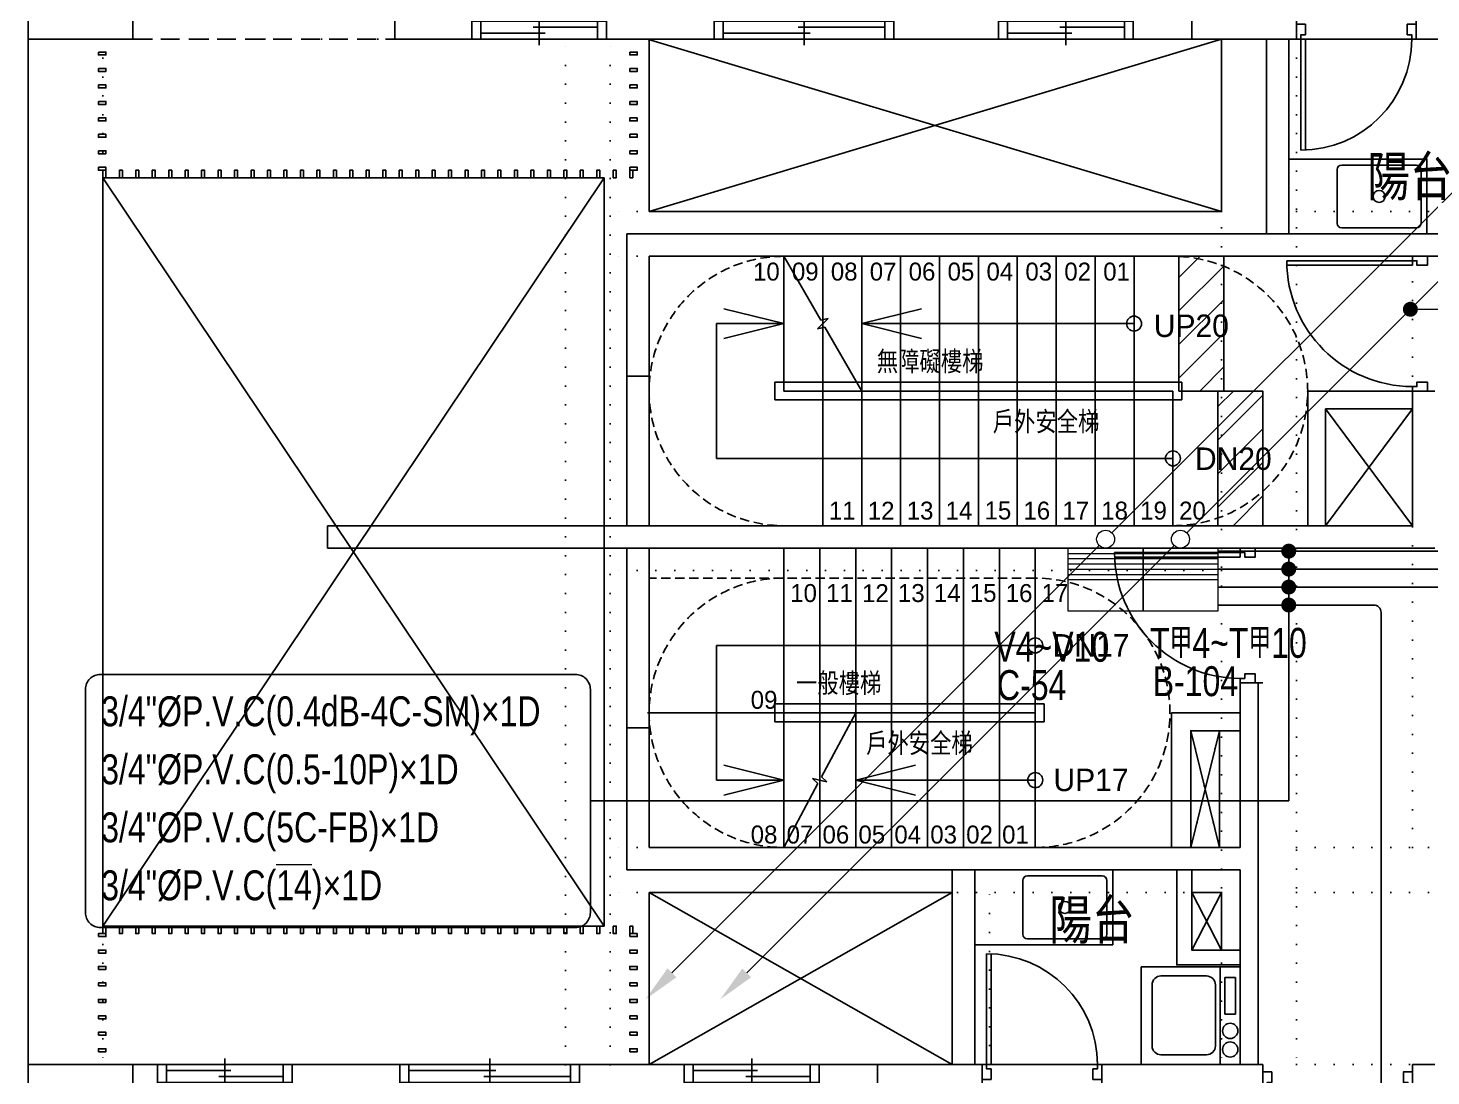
# Model space of a CAD drawing. Header units: millimetres. Extents: x 98197 to 106565, y 53890 to 60222.
# Drawn here: x 99190 to 100127, y 55663 to 56363 of the extents above; entities that cross this region are included whole.
import ezdxf
from ezdxf.enums import TextEntityAlignment as Align

# ---------------------------------------------------------------- set-up
doc = ezdxf.new("R2010")
doc.units = ezdxf.units.MM
doc.header["$LTSCALE"] = 50
doc.header["$MEASUREMENT"] = 0
for name, pattern in [('DOT', [0.25, 0, -0.25]), ('HIDDEN', [0.375, 0.25, -0.125]), ('HIDDEN2', [0.1875, 0.125, -0.0625])]:
    doc.linetypes.add(name, pattern=pattern)
doc.layers.get('0').update_dxf_attribs({"color": 8, "linetype": 'CONTINUOUS'})
for name, color, linetype in [('00', 7, 'DOT'), ('11', 2, 'CONTINUOUS'), ('11L', 241, 'CONTINUOUS')]:
    doc.layers.add(name, color=color, linetype=linetype)
doc.styles.add('CHINA', font='c2', dxfattribs={"bigfont": 'china'})
doc.styles.add('NOTHING', font='TC-SIMP.SHX', dxfattribs={"bigfont": 'AE.SHX'})

# ---------------------------------------------------------------- blocks, each defined once
blk = doc.blocks.new('*U24', base_point=(556940.24, 45415.43))
for p, q in [((556890.24, 45422.93), (556890.24, 45407.93)), ((556990.24, 45422.93), (556990.24, 45407.93)), ((556893.24, 45313.93), (556893.24, 45407.93)), ((556893.24, 45407.93), (556896.24, 45407.93)), ((556896.24, 45407.93), (556896.24, 45313.93))]:
    blk.add_line(p, q)
for points in [[(556890.24, 45407.93), (556893.24, 45407.93), (556893.24, 45410.93), (556896.24, 45410.93), (556896.24, 45417.93), (556890.24, 45417.93)], [(556990.24, 45407.93), (556987.24, 45407.93), (556987.24, 45410.93), (556984.24, 45410.93), (556984.24, 45417.93), (556990.24, 45417.93)]]:
    blk.add_lwpolyline(points)
blk.add_arc((556893.24, 45407.93), 94, -90, 0)
blk = doc.blocks.new('*U25', base_point=(557135.24, 45415.43))
for p, q in [((557169.24, 45422.93), (557169.24, 45496.93)), ((557172.24, 45496.93), (557172.24, 45422.93)), ((557095.24, 45407.93), (557095.24, 45422.93)), ((557169.24, 45422.93), (557095.24, 45422.93)), ((557172.24, 45422.93), (557169.24, 45422.93)), ((557175.24, 45407.93), (557175.24, 45422.93)), ((557175.24, 45407.93), (557095.24, 45407.93))]:
    blk.add_line(p, q)
for points in [[(557095.24, 45422.93), (557098.24, 45422.93), (557098.24, 45419.93), (557101.24, 45419.93), (557101.24, 45412.93), (557095.24, 45412.93)], [(557175.24, 45422.93), (557172.24, 45422.93), (557172.24, 45419.93), (557169.24, 45419.93), (557169.24, 45412.93), (557175.24, 45412.93)]]:
    blk.add_lwpolyline(points)
blk.add_arc((557172.24, 45422.93), 74, 90, 180)
blk = doc.blocks.new('*U27', base_point=(551368.96, 44174.06))
for p, q in [((551323.96, 44166.56), (551323.96, 44181.56)), ((551413.96, 44181.56), (551323.96, 44181.56)), ((551329.96, 44181.56), (551329.96, 44169.56)), ((551368.96, 44185.56), (551368.96, 44165.56)), ((551407.96, 44181.56), (551407.96, 44169.56)), ((551413.96, 44166.56), (551413.96, 44181.56)), ((551413.96, 44169.56), (551323.96, 44169.56)), ((551329.96, 44177.56), (551372.96, 44177.56)), ((551407.96, 44173.56), (551364.96, 44173.56)), ((551413.96, 44166.56), (551323.96, 44166.56))]:
    blk.add_line(p, q)
blk = doc.blocks.new('*U29', base_point=(551535.96, 44174.06))
for p, q in [((551475.96, 44166.56), (551475.96, 44181.56)), ((551475.96, 44181.56), (551595.96, 44181.56)), ((551481.96, 44181.56), (551481.96, 44169.56)), ((551535.96, 44185.56), (551535.96, 44165.56)), ((551589.96, 44181.56), (551589.96, 44169.56)), ((551595.96, 44166.56), (551595.96, 44181.56)), ((551475.96, 44169.56), (551595.96, 44169.56)), ((551481.96, 44177.56), (551539.96, 44177.56)), ((551589.96, 44173.56), (551531.96, 44173.56)), ((551475.96, 44166.56), (551595.96, 44166.56))]:
    blk.add_line(p, q)
blk = doc.blocks.new('*U30', base_point=(551700.96, 44174.06))
for p, q in [((551655.96, 44166.56), (551655.96, 44181.56)), ((551655.96, 44181.56), (551745.96, 44181.56)), ((551661.96, 44181.56), (551661.96, 44169.56)), ((551700.96, 44185.56), (551700.96, 44165.56)), ((551739.96, 44181.56), (551739.96, 44169.56)), ((551745.96, 44166.56), (551745.96, 44181.56)), ((551655.96, 44169.56), (551745.96, 44169.56)), ((551661.96, 44177.56), (551704.96, 44177.56)), ((551739.96, 44173.56), (551696.96, 44173.56)), ((551655.96, 44166.56), (551745.96, 44166.56))]:
    blk.add_line(p, q)
blk = doc.blocks.new('*U32', base_point=(534668.7, 37898.24))
for p, q in [((534676.2, 37943.24), (534661.2, 37943.24)), ((534661.2, 37859.24), (534577.2, 37859.24)), ((534577.2, 37856.24), (534661.2, 37856.24)), ((534661.2, 37856.24), (534661.2, 37859.24)), ((534676.2, 37853.24), (534661.2, 37853.24))]:
    blk.add_line(p, q)
for points in [[(534661.2, 37943.24), (534661.2, 37940.24), (534664.2, 37940.24), (534664.2, 37937.24), (534671.2, 37937.24), (534671.2, 37943.24)], [(534661.2, 37853.24), (534661.2, 37856.24), (534664.2, 37856.24), (534664.2, 37859.24), (534671.2, 37859.24), (534671.2, 37853.24)]]:
    blk.add_lwpolyline(points)
blk.add_arc((534661.2, 37856.24), 84, 90, 180)
blk = doc.blocks.new('*U33', base_point=(534668.7, 37793.24))
for p, q in [((534577.2, 37835.24), (534661.2, 37835.24)), ((534661.2, 37832.24), (534577.2, 37832.24)), ((534676.2, 37838.24), (534661.2, 37838.24)), ((534661.2, 37835.24), (534661.2, 37832.24)), ((534676.2, 37748.24), (534661.2, 37748.24))]:
    blk.add_line(p, q)
for points in [[(534661.2, 37838.24), (534661.2, 37835.24), (534664.2, 37835.24), (534664.2, 37832.24), (534671.2, 37832.24), (534671.2, 37838.24)], [(534661.2, 37748.24), (534661.2, 37751.24), (534664.2, 37751.24), (534664.2, 37754.24), (534671.2, 37754.24), (534671.2, 37748.24)]]:
    blk.add_lwpolyline(points)
blk.add_arc((534661.2, 37835.24), 84, 180, 270)
blk = doc.blocks.new('BOXC', base_point=(3877.978, 1738.882))
for p, q in [((3877.478, 1739.882), (3877.478, 1738.882)), ((3878.478, 1739.882), (3877.478, 1739.882)), ((3878.478, 1738.882), (3878.478, 1739.882)), ((3877.478, 1738.882), (3878.478, 1738.882))]:
    blk.add_line(p, q)
blk = doc.blocks.new('$$FUFA4')
for p, q in [((0, 66.19), (0, 0)), ((65.27, 66.19), (0, 66.19)), ((65.27, 0), (65.27, 66.19)), ((0, 52.66), (65.27, 52.66)), ((53.21, 49.52), (12.4, 49.52)), ((6.46, 43.58), (6.46, 13.19)), ((59.15, 13.19), (59.15, 43.58)), ((0, 0), (65.27, 0)), ((12.4, 7.25), (53.21, 7.25))]:
    blk.add_line(p, q)
for centre in [(10.03, 59.43), (22.44, 59.43)]:
    blk.add_circle(centre, 5.1)
for centre, start, end in [((12.4, 43.58), 90, 180), ((53.21, 43.58), 0, 90), ((12.4, 13.19), 180, 270), ((53.21, 13.19), 270, 0)]:
    blk.add_arc(centre, 5.94, start, end)
at = {"xscale": 6.968723676982174, "yscale": -24.39968830585457, "zscale": 6.968723676982174, "rotation": 90.00000000002778}
blk.add_blockref('BOXC', (33.65, 59.43), dxfattribs=at)

msp = doc.modelspace()

# ---------------------------------------------------------------- hatches: boundary and pattern name
h = msp.add_hatch()
h.set_pattern_fill('ANSI31', color=256, scale=5, style=0)
h.set_pattern_definition([(45, (63067.185, 53766.744), (-11.22532, 11.22532), [])])
h.paths.add_polyline_path([(99958.654, 56120.566), (99988.654, 56120.566), (99988.654, 56210.566), (99958.654, 56210.566)])
h.paths.add_polyline_path([(99984.654, 56030.566), (100014.654, 56030.566), (100014.654, 56120.566), (99984.654, 56120.566)])

# ---------------------------------------------------------------- linework, layer by layer
for p, q in [((99434.654, 56620.566), (99434.654, 56355.566)), ((99189.654, 56355.566), (99189.654, 55670.566)), ((99434.654, 56355.566), (99486.154, 56355.566)), ((99576.154, 56355.566), (99648.154, 56355.566)), ((99603.654, 56355.566), (99987.154, 56240.566)), ((99604.654, 56355.566), (99604.654, 56240.566)), ((99987.154, 56355.566), (99604.654, 56240.566)), ((99768.154, 56355.566), (99838.154, 56355.566)), ((99928.154, 56355.566), (100037.154, 56355.566)), ((99987.154, 56355.566), (99987.154, 56240.566)), ((100017.154, 56355.566), (100017.154, 56225.566)), ((100032.154, 56355.566), (100032.154, 56225.566)), ((100117.154, 56355.566), (100224.654, 56355.566)), ((100032.154, 56275.566), (100032.154, 56225.566)), ((100124.386, 56275.566), (100032.154, 56275.566)), ((100117.386, 56271.566), (100067.386, 56271.566)), ((100124.386, 56225.566), (100124.386, 56275.566)), ((99239.654, 56263.066), (99239.654, 55763.066)), ((99574.654, 56263.066), (99239.654, 55763.066)), ((99239.654, 56263.066), (99574.654, 55763.066)), ((99239.654, 56263.066), (99574.654, 56263.066)), ((99574.654, 56263.066), (99574.654, 55763.066)), ((100064.386, 56268.566), (100064.386, 56232.566)), ((100120.386, 56232.566), (100120.386, 56268.566)), ((99987.154, 56240.566), (99604.654, 56240.566)), ((99589.654, 56225.566), (99589.654, 56130.566)), ((100209.654, 56225.566), (99589.654, 56225.566)), ((100032.154, 56225.566), (100124.386, 56225.566)), ((100124.386, 56225.566), (100032.154, 56225.566)), ((100067.386, 56229.566), (100117.386, 56229.566)), ((99604.654, 56210.566), (99604.654, 56130.566)), ((100221.654, 56210.566), (99604.654, 56210.566)), ((99694.654, 56210.566), (99694.654, 56120.566)), ((99694.654, 56210.566), (99719.354, 56167.816)), ((99720.654, 56210.566), (99720.654, 56120.566)), ((99746.654, 56210.566), (99746.654, 56120.566)), ((99772.654, 56210.566), (99772.654, 56120.566)), ((99798.654, 56210.566), (99798.654, 56120.566)), ((99824.654, 56210.566), (99824.654, 56120.566)), ((99850.654, 56210.566), (99850.654, 56120.566)), ((99876.654, 56210.566), (99876.654, 56120.566)), ((99902.654, 56210.566), (99902.654, 56120.566)), ((99928.654, 56210.566), (99928.654, 56120.566)), ((99724.203, 56169.117), (99717.106, 56162.016)), ((99719.354, 56167.816), (99724.203, 56169.117)), ((99649.654, 56165.566), (99694.654, 56165.566)), ((99649.654, 56075.566), (99649.654, 56165.566)), ((99717.106, 56162.016), (99721.954, 56163.316)), ((99721.954, 56163.316), (99746.654, 56120.566)), ((99928.654, 56165.566), (99746.654, 56165.566)), ((99604.654, 56130.566), (99589.654, 56130.566)), ((99589.654, 56130.566), (99589.654, 56030.566)), ((99604.654, 56130.566), (99604.654, 56030.566)), ((99960.654, 56126.566), (99688.654, 56126.566)), ((99688.654, 56126.566), (99688.654, 56114.566)), ((99954.654, 56120.566), (99694.654, 56120.566)), ((99720.654, 56030.566), (99720.654, 56120.566)), ((99746.654, 56030.566), (99746.654, 56120.566)), ((99772.654, 56030.566), (99772.654, 56120.566)), ((99798.654, 56030.566), (99798.654, 56120.566)), ((99824.654, 56030.566), (99824.654, 56120.566)), ((99850.654, 56030.566), (99850.654, 56120.566)), ((99876.654, 56030.566), (99876.654, 56120.566)), ((99902.654, 56030.566), (99902.654, 56120.566)), ((99928.654, 56030.566), (99928.654, 56120.566)), ((99954.654, 56030.566), (99954.654, 56120.566)), ((99960.654, 56126.566), (99960.654, 56114.566)), ((100044.654, 56030.566), (100044.654, 56120.566)), ((100114.654, 56120.566), (100114.654, 56030.566)), ((99960.654, 56114.566), (99688.654, 56114.566)), ((100056.654, 56030.566), (100056.654, 56108.566)), ((100114.654, 56108.566), (100056.654, 56108.566)), ((100114.654, 56108.566), (100056.654, 56030.566)), ((100056.654, 56108.566), (100114.654, 56030.566)), ((99954.654, 56075.566), (99649.654, 56075.566)), ((99389.654, 56015.566), (99389.654, 56030.566)), ((99389.654, 56030.566), (99589.654, 56030.566)), ((100114.654, 56030.566), (99589.654, 56030.566)), ((99589.654, 56015.566), (99389.654, 56015.566)), ((100129.654, 56015.566), (99589.654, 56015.566)), ((99589.654, 55895.566), (99589.654, 56015.566)), ((99604.654, 55895.566), (99604.654, 56015.566)), ((99694.654, 56015.566), (99694.654, 55905.566)), ((99718.654, 56015.566), (99718.654, 55905.566)), ((99742.654, 56015.566), (99742.654, 55905.566)), ((99766.654, 56015.566), (99766.654, 55905.566)), ((99790.654, 56015.566), (99790.654, 55905.566)), ((99814.654, 56015.566), (99814.654, 55905.566)), ((99838.654, 56015.566), (99838.654, 55905.566)), ((99862.654, 56015.566), (99862.654, 55905.566)), ((99862.654, 55950.566), (99649.654, 55950.566)), ((99649.654, 55950.566), (99649.654, 55860.566)), ((99999.654, 55925.566), (99999.654, 55815.566)), ((100011.654, 55925.566), (100011.654, 55800.566)), ((99862.654, 55905.566), (99603.654, 55905.566)), ((99868.654, 55911.566), (99688.654, 55911.566)), ((99688.654, 55911.566), (99688.654, 55899.566)), ((99694.654, 55815.566), (99694.654, 55905.566)), ((99718.654, 55815.566), (99718.654, 55905.566)), ((99742.654, 55905.566), (99719.854, 55862.816)), ((99742.654, 55815.566), (99742.654, 55905.566)), ((99766.654, 55815.566), (99766.654, 55905.566)), ((99790.654, 55815.566), (99790.654, 55905.566)), ((99814.654, 55815.566), (99814.654, 55905.566)), ((99838.654, 55815.566), (99838.654, 55905.566)), ((99862.654, 55815.566), (99862.654, 55905.566)), ((99868.654, 55911.566), (99868.654, 55899.566)), ((99953.654, 55815.566), (99953.654, 55905.566)), ((99604.654, 55895.566), (99589.654, 55895.566)), ((99589.654, 55895.566), (99589.654, 55800.566)), ((99604.654, 55895.566), (99604.654, 55815.566)), ((99868.654, 55899.566), (99688.654, 55899.566)), ((99966.654, 55815.566), (99966.654, 55893.566)), ((99999.654, 55893.566), (99966.654, 55893.566)), ((99966.654, 55893.566), (99985.654, 55815.566)), ((99985.654, 55893.566), (99966.654, 55815.566)), ((99649.654, 55860.566), (99694.654, 55860.566)), ((99717.454, 55858.316), (99694.654, 55815.566)), ((99723.453, 55859.452), (99713.856, 55861.681)), ((99713.856, 55861.681), (99717.454, 55858.316)), ((99719.854, 55862.816), (99723.453, 55859.452)), ((99862.654, 55860.566), (99742.654, 55860.566)), ((99999.654, 55815.566), (99604.654, 55815.566)), ((99999.654, 55800.566), (99589.654, 55800.566)), ((99807.154, 55800.566), (99807.154, 55670.566)), ((99822.154, 55800.566), (99822.154, 55670.566)), ((99822.154, 55800.566), (99914.386, 55800.566)), ((99822.154, 55750.566), (99822.154, 55800.566)), ((99914.386, 55800.566), (99822.154, 55800.566)), ((99854.386, 55757.566), (99854.386, 55793.566)), ((99857.386, 55796.566), (99907.386, 55796.566)), ((99910.386, 55793.566), (99910.386, 55757.566)), ((99914.386, 55800.566), (99914.386, 55750.566)), ((99999.654, 55800.566), (99999.654, 55670.566)), ((100011.654, 55800.566), (100011.654, 55670.566)), ((100011.654, 55800.566), (100011.654, 55800.566)), ((99604.654, 55785.566), (99604.654, 55670.566)), ((99604.654, 55670.566), (99807.154, 55785.566)), ((99604.654, 55785.566), (99807.154, 55670.566)), ((99807.154, 55785.566), (99604.654, 55785.566)), ((99967.154, 55747.066), (99987.154, 55785.566)), ((99967.154, 55785.566), (99987.154, 55747.066)), ((99239.654, 55763.066), (99574.654, 55763.066)), ((99907.386, 55754.566), (99857.386, 55754.566)), ((99914.386, 55750.566), (99822.154, 55750.566)), ((99224.654, 55670.566), (99276.154, 55670.566)), ((99366.154, 55670.566), (99438.154, 55670.566)), ((99558.154, 55670.566), (99628.154, 55670.566)), ((99718.154, 55670.566), (99827.154, 55670.566)), ((99907.154, 55670.566), (100014.654, 55670.566)), ((100114.654, 55670.566), (100114.654, 54985.566)), ((100129.654, 55670.566), (100114.654, 55670.566)), ((100114.654, 55670.566), (100114.654, 54985.566)), ((100114.654, 55670.566), (100129.654, 55670.566))]:
    msp.add_line(p, q)
at = {"linetype": 'HIDDEN'}
msp.add_line((99259.654, 56355.566), (99434.654, 56355.566), dxfattribs=at)
at = {"extrusion": (0, 0, -1)}
for p, q in [((100114.654, 56120.566), (100044.654, 56120.566)), ((99999.654, 55905.566), (99953.654, 55905.566))]:
    msp.add_line(p, q, dxfattribs=at)
at = {"linetype": 'HIDDEN2'}
msp.add_line((99862.654, 55995.566), (99604.654, 55995.566), dxfattribs=at)
for points in [[(99189.654, 56355.566), (99259.654, 56355.566), (99259.654, 56425.566), (99189.654, 56425.566)], [(99967.154, 56355.566), (100037.154, 56355.566), (100037.154, 56425.566), (99967.154, 56425.566)], [(99236.654, 56347.066), (99236.654, 56345.066), (99241.654, 56345.066), (99241.654, 56347.066)], [(99591.654, 56347.066), (99591.654, 56345.066), (99596.654, 56345.066), (99596.654, 56347.066)], [(99236.654, 56336.066), (99236.654, 56334.066), (99241.654, 56334.066), (99241.654, 56336.066)], [(99591.654, 56336.066), (99591.654, 56334.066), (99596.654, 56334.066), (99596.654, 56336.066)], [(99236.654, 56325.066), (99236.654, 56323.066), (99241.654, 56323.066), (99241.654, 56325.066)], [(99591.654, 56325.066), (99591.654, 56323.066), (99596.654, 56323.066), (99596.654, 56325.066)], [(99236.654, 56314.066), (99236.654, 56312.066), (99241.654, 56312.066), (99241.654, 56314.066)], [(99591.654, 56314.066), (99591.654, 56312.066), (99596.654, 56312.066), (99596.654, 56314.066)], [(99236.654, 56303.066), (99236.654, 56301.066), (99241.654, 56301.066), (99241.654, 56303.066)], [(99591.654, 56303.066), (99591.654, 56301.066), (99596.654, 56301.066), (99596.654, 56303.066)], [(99236.654, 56292.066), (99236.654, 56290.066), (99241.654, 56290.066), (99241.654, 56292.066)], [(99591.654, 56292.066), (99591.654, 56290.066), (99596.654, 56290.066), (99596.654, 56292.066)], [(99236.654, 56281.066), (99236.654, 56279.066), (99241.654, 56279.066), (99241.654, 56281.066)], [(99591.654, 56281.066), (99591.654, 56279.066), (99596.654, 56279.066), (99596.654, 56281.066)], [(99236.654, 56270.066), (99236.654, 56268.066), (99241.654, 56268.066), (99241.654, 56270.066)], [(99239.654, 56263.066), (99241.654, 56263.066), (99241.654, 56268.066), (99239.654, 56268.066)], [(99250.654, 56263.066), (99252.654, 56263.066), (99252.654, 56268.066), (99250.654, 56268.066)], [(99261.654, 56263.066), (99263.654, 56263.066), (99263.654, 56268.066), (99261.654, 56268.066)], [(99272.654, 56263.066), (99274.654, 56263.066), (99274.654, 56268.066), (99272.654, 56268.066)], [(99283.654, 56263.066), (99285.654, 56263.066), (99285.654, 56268.066), (99283.654, 56268.066)], [(99294.654, 56263.066), (99296.654, 56263.066), (99296.654, 56268.066), (99294.654, 56268.066)], [(99305.654, 56263.066), (99307.654, 56263.066), (99307.654, 56268.066), (99305.654, 56268.066)], [(99316.654, 56263.066), (99318.654, 56263.066), (99318.654, 56268.066), (99316.654, 56268.066)], [(99327.654, 56263.066), (99329.654, 56263.066), (99329.654, 56268.066), (99327.654, 56268.066)], [(99338.654, 56263.066), (99340.654, 56263.066), (99340.654, 56268.066), (99338.654, 56268.066)], [(99349.654, 56263.066), (99351.654, 56263.066), (99351.654, 56268.066), (99349.654, 56268.066)], [(99360.654, 56263.066), (99362.654, 56263.066), (99362.654, 56268.066), (99360.654, 56268.066)], [(99371.654, 56263.066), (99373.654, 56263.066), (99373.654, 56268.066), (99371.654, 56268.066)], [(99382.654, 56263.066), (99384.654, 56263.066), (99384.654, 56268.066), (99382.654, 56268.066)], [(99393.654, 56263.066), (99395.654, 56263.066), (99395.654, 56268.066), (99393.654, 56268.066)], [(99404.654, 56263.066), (99406.654, 56263.066), (99406.654, 56268.066), (99404.654, 56268.066)], [(99415.654, 56263.066), (99417.654, 56263.066), (99417.654, 56268.066), (99415.654, 56268.066)], [(99426.654, 56263.066), (99428.654, 56263.066), (99428.654, 56268.066), (99426.654, 56268.066)], [(99437.654, 56263.066), (99439.654, 56263.066), (99439.654, 56268.066), (99437.654, 56268.066)], [(99448.654, 56263.066), (99450.654, 56263.066), (99450.654, 56268.066), (99448.654, 56268.066)], [(99459.654, 56263.066), (99461.654, 56263.066), (99461.654, 56268.066), (99459.654, 56268.066)], [(99470.654, 56263.066), (99472.654, 56263.066), (99472.654, 56268.066), (99470.654, 56268.066)], [(99481.654, 56263.066), (99483.654, 56263.066), (99483.654, 56268.066), (99481.654, 56268.066)], [(99492.654, 56263.066), (99494.654, 56263.066), (99494.654, 56268.066), (99492.654, 56268.066)], [(99503.654, 56263.066), (99505.654, 56263.066), (99505.654, 56268.066), (99503.654, 56268.066)], [(99514.654, 56263.066), (99516.654, 56263.066), (99516.654, 56268.066), (99514.654, 56268.066)], [(99525.654, 56263.066), (99527.654, 56263.066), (99527.654, 56268.066), (99525.654, 56268.066)], [(99536.654, 56263.066), (99538.654, 56263.066), (99538.654, 56268.066), (99536.654, 56268.066)], [(99547.654, 56263.066), (99549.654, 56263.066), (99549.654, 56268.066), (99547.654, 56268.066)], [(99558.654, 56263.066), (99560.654, 56263.066), (99560.654, 56268.066), (99558.654, 56268.066)], [(99569.654, 56263.066), (99571.654, 56263.066), (99571.654, 56268.066), (99569.654, 56268.066)], [(99580.654, 56263.066), (99582.654, 56263.066), (99582.654, 56268.066), (99580.654, 56268.066)], [(99591.654, 56270.066), (99591.654, 56268.066), (99596.654, 56268.066), (99596.654, 56270.066)], [(99591.654, 56263.066), (99593.654, 56263.066), (99593.654, 56268.066), (99591.654, 56268.066)], [(99958.654, 56120.566), (99988.654, 56120.566), (99988.654, 56210.566), (99958.654, 56210.566)], [(99984.654, 56030.566), (100014.654, 56030.566), (100014.654, 56120.566), (99984.654, 56120.566)], [(99985.654, 55893.566), (99966.654, 55893.566), (99966.654, 55815.566), (99985.654, 55815.566)], [(99967.154, 55785.566), (99987.154, 55785.566), (99987.154, 55747.066), (99967.154, 55747.066)], [(99236.654, 55756.066), (99236.654, 55758.066), (99241.654, 55758.066), (99241.654, 55756.066)], [(99239.654, 55763.066), (99241.654, 55763.066), (99241.654, 55758.066), (99239.654, 55758.066)], [(99250.654, 55763.066), (99252.654, 55763.066), (99252.654, 55758.066), (99250.654, 55758.066)], [(99261.654, 55763.066), (99263.654, 55763.066), (99263.654, 55758.066), (99261.654, 55758.066)], [(99272.654, 55763.066), (99274.654, 55763.066), (99274.654, 55758.066), (99272.654, 55758.066)], [(99283.654, 55763.066), (99285.654, 55763.066), (99285.654, 55758.066), (99283.654, 55758.066)], [(99294.654, 55763.066), (99296.654, 55763.066), (99296.654, 55758.066), (99294.654, 55758.066)], [(99305.654, 55763.066), (99307.654, 55763.066), (99307.654, 55758.066), (99305.654, 55758.066)], [(99316.654, 55763.066), (99318.654, 55763.066), (99318.654, 55758.066), (99316.654, 55758.066)], [(99327.654, 55763.066), (99329.654, 55763.066), (99329.654, 55758.066), (99327.654, 55758.066)], [(99338.654, 55763.066), (99340.654, 55763.066), (99340.654, 55758.066), (99338.654, 55758.066)], [(99349.654, 55763.066), (99351.654, 55763.066), (99351.654, 55758.066), (99349.654, 55758.066)], [(99360.654, 55763.066), (99362.654, 55763.066), (99362.654, 55758.066), (99360.654, 55758.066)], [(99371.654, 55763.066), (99373.654, 55763.066), (99373.654, 55758.066), (99371.654, 55758.066)], [(99382.654, 55763.066), (99384.654, 55763.066), (99384.654, 55758.066), (99382.654, 55758.066)], [(99393.654, 55763.066), (99395.654, 55763.066), (99395.654, 55758.066), (99393.654, 55758.066)], [(99404.654, 55763.066), (99406.654, 55763.066), (99406.654, 55758.066), (99404.654, 55758.066)], [(99415.654, 55763.066), (99417.654, 55763.066), (99417.654, 55758.066), (99415.654, 55758.066)], [(99426.654, 55763.066), (99428.654, 55763.066), (99428.654, 55758.066), (99426.654, 55758.066)], [(99437.654, 55763.066), (99439.654, 55763.066), (99439.654, 55758.066), (99437.654, 55758.066)], [(99448.654, 55763.066), (99450.654, 55763.066), (99450.654, 55758.066), (99448.654, 55758.066)], [(99459.654, 55763.066), (99461.654, 55763.066), (99461.654, 55758.066), (99459.654, 55758.066)], [(99470.654, 55763.066), (99472.654, 55763.066), (99472.654, 55758.066), (99470.654, 55758.066)], [(99481.654, 55763.066), (99483.654, 55763.066), (99483.654, 55758.066), (99481.654, 55758.066)], [(99492.654, 55763.066), (99494.654, 55763.066), (99494.654, 55758.066), (99492.654, 55758.066)], [(99503.654, 55763.066), (99505.654, 55763.066), (99505.654, 55758.066), (99503.654, 55758.066)], [(99514.654, 55763.066), (99516.654, 55763.066), (99516.654, 55758.066), (99514.654, 55758.066)], [(99525.654, 55763.066), (99527.654, 55763.066), (99527.654, 55758.066), (99525.654, 55758.066)], [(99536.654, 55763.066), (99538.654, 55763.066), (99538.654, 55758.066), (99536.654, 55758.066)], [(99547.654, 55763.066), (99549.654, 55763.066), (99549.654, 55758.066), (99547.654, 55758.066)], [(99558.654, 55763.066), (99560.654, 55763.066), (99560.654, 55758.066), (99558.654, 55758.066)], [(99569.654, 55763.066), (99571.654, 55763.066), (99571.654, 55758.066), (99569.654, 55758.066)], [(99580.654, 55763.066), (99582.654, 55763.066), (99582.654, 55758.066), (99580.654, 55758.066)], [(99591.654, 55763.066), (99593.654, 55763.066), (99593.654, 55758.066), (99591.654, 55758.066)], [(99591.654, 55756.066), (99591.654, 55758.066), (99596.654, 55758.066), (99596.654, 55756.066)], [(99236.654, 55745.066), (99236.654, 55747.066), (99241.654, 55747.066), (99241.654, 55745.066)], [(99591.654, 55745.066), (99591.654, 55747.066), (99596.654, 55747.066), (99596.654, 55745.066)], [(99236.654, 55734.066), (99236.654, 55736.066), (99241.654, 55736.066), (99241.654, 55734.066)], [(99591.654, 55734.066), (99591.654, 55736.066), (99596.654, 55736.066), (99596.654, 55734.066)], [(99236.654, 55723.066), (99236.654, 55725.066), (99241.654, 55725.066), (99241.654, 55723.066)], [(99591.654, 55723.066), (99591.654, 55725.066), (99596.654, 55725.066), (99596.654, 55723.066)], [(99236.654, 55712.066), (99236.654, 55714.066), (99241.654, 55714.066), (99241.654, 55712.066)], [(99591.654, 55712.066), (99591.654, 55714.066), (99596.654, 55714.066), (99596.654, 55712.066)], [(99236.654, 55701.066), (99236.654, 55703.066), (99241.654, 55703.066), (99241.654, 55701.066)], [(99591.654, 55701.066), (99591.654, 55703.066), (99596.654, 55703.066), (99596.654, 55701.066)], [(99236.654, 55690.066), (99236.654, 55692.066), (99241.654, 55692.066), (99241.654, 55690.066)], [(99591.654, 55690.066), (99591.654, 55692.066), (99596.654, 55692.066), (99596.654, 55690.066)], [(99236.654, 55679.066), (99236.654, 55681.066), (99241.654, 55681.066), (99241.654, 55679.066)], [(99591.654, 55679.066), (99591.654, 55681.066), (99596.654, 55681.066), (99596.654, 55679.066)], [(99189.654, 55670.566), (99259.654, 55670.566), (99259.654, 55600.566), (99189.654, 55600.566)], [(99757.154, 55670.566), (99827.154, 55670.566), (99827.154, 55600.566), (99757.154, 55600.566)]]:
    msp.add_lwpolyline(points, close=True)
at = {"linetype": 'Continuous'}
for points in [[(100124.386, 56225.566), (100032.154, 56225.566), (100032.154, 56275.566), (100124.386, 56275.566), (100124.386, 56225.566)], [(99914.386, 55800.566), (99822.154, 55800.566), (99822.154, 55750.566), (99914.386, 55750.566), (99914.386, 55800.566)]]:
    msp.add_lwpolyline(points, dxfattribs=at)
for points in [[(99654.654, 56155.566), (99694.654, 56165.566), (99654.654, 56175.566)], [(99786.654, 56175.566), (99746.654, 56165.566), (99786.654, 56155.566)], [(99654.654, 55850.566), (99694.654, 55860.566), (99654.654, 55870.566)], [(99782.654, 55870.566), (99742.654, 55860.566), (99782.654, 55850.566)], [(99999.654, 55737.066), (99957.154, 55737.066), (99957.154, 55800.566)], [(99999.654, 55747.066), (99967.154, 55747.066), (99967.154, 55800.566)]]:
    msp.add_lwpolyline(points)
for centre, radius in [((100092.386, 56250.566), 4), ((99928.654, 56165.566), 5), ((99954.654, 56075.566), 5), ((99862.654, 55950.566), 5), ((99862.654, 55860.566), 5), ((99882.386, 55775.566), 4)]:
    msp.add_circle(centre, radius)
for centre, start, end in [((100067.386, 56268.566), 90, 180), ((100117.386, 56268.566), 0, 90), ((100067.386, 56232.566), 180, 270), ((100117.386, 56232.566), 270, 0), ((99857.386, 55793.566), 90, 180), ((99907.386, 55793.566), 360, 90), ((99857.386, 55757.566), 180, 270), ((99907.386, 55757.566), 270, 360)]:
    msp.add_arc(centre, 3, start, end)
at = {"linetype": 'HIDDEN2'}
for centre, start, end in [((99694.654, 56120.566), 90, 270), ((99954.654, 56120.566), 270, 90), ((99694.654, 55905.566), 90, 270), ((99862.654, 55905.566), 270, 90)]:
    msp.add_arc(centre, 90, start, end, dxfattribs=at)
at = {"layer": '00'}
for p, q in [((99189.654, 56355.566), (99189.654, 55670.566)), ((99239.654, 56355.566), (99239.654, 55670.566)), ((99259.654, 56355.566), (99964.654, 56355.566)), ((99548.654, 55670.284), (99548.654, 56355.284)), ((99578.654, 55670.284), (99578.654, 56355.284)), ((99987.154, 56355.566), (99987.154, 55670.566)), ((100034.654, 56355.566), (100629.654, 56355.566)), ((100037.154, 56355.566), (100037.154, 55670.566)), ((99987.154, 56240.566), (99578.654, 56240.566)), ((100037.154, 56240.566), (100639.654, 56240.566)), ((99987.154, 56210.566), (99578.654, 56210.566)), ((100037.154, 56210.566), (100639.654, 56210.566)), ((100114.654, 55815.566), (100114.654, 56210.566)), ((99987.154, 56030.566), (99578.654, 56030.566)), ((99987.154, 56000.566), (99578.654, 56000.566)), ((99966.654, 55893.566), (99985.654, 55815.566)), ((99985.654, 55893.566), (99966.654, 55815.566)), ((99987.154, 55815.566), (99578.654, 55815.566)), ((100037.154, 55815.566), (100639.654, 55815.566)), ((99987.154, 55785.566), (99578.654, 55785.566)), ((99807.154, 55670.566), (99807.154, 55785.566)), ((99832.154, 55670.566), (99832.154, 55785.566)), ((100037.154, 55785.566), (100639.654, 55785.566)), ((99259.654, 55670.566), (99757.154, 55670.566)), ((99824.654, 55670.566), (99987.154, 55670.566)), ((100037.154, 55670.566), (100419.654, 55670.566))]:
    msp.add_line(p, q, dxfattribs=at)
for points in [[(99189.654, 56355.566), (99259.654, 56355.566), (99259.654, 56425.566), (99189.654, 56425.566)], [(99967.154, 56355.566), (100037.154, 56355.566), (100037.154, 56425.566), (99967.154, 56425.566)], [(99985.654, 55893.566), (99966.654, 55893.566), (99966.654, 55815.566), (99985.654, 55815.566)], [(99189.654, 55670.566), (99259.654, 55670.566), (99259.654, 55600.566), (99189.654, 55600.566)], [(99757.154, 55670.566), (99827.154, 55670.566), (99827.154, 55600.566), (99757.154, 55600.566)]]:
    msp.add_lwpolyline(points, close=True, dxfattribs=at)
at = {"layer": '11', "lineweight": 0}
for p, q in [((99884.654, 56015.566), (99934.654, 56015.566)), ((99884.654, 56012.066), (99934.654, 56012.066)), ((99884.654, 56008.566), (99934.654, 56008.566)), ((99934.654, 56015.566), (99984.654, 56015.566)), ((99934.654, 56012.066), (99984.654, 56012.066)), ((99934.654, 56008.566), (99984.654, 56008.566)), ((99884.654, 56005.066), (99934.654, 56005.066)), ((99884.654, 56001.566), (99934.654, 56001.566)), ((99934.654, 56005.066), (99984.654, 56005.066)), ((99934.654, 56001.566), (99984.654, 56001.566)), ((99884.654, 55998.066), (99934.654, 55998.066)), ((99884.654, 55994.566), (99934.654, 55994.566)), ((99934.654, 55998.066), (99984.654, 55998.066)), ((99934.654, 55994.566), (99984.654, 55994.566))]:
    msp.add_line(p, q, dxfattribs=at)
at = {"layer": '11', "color": 3}
msp.add_line((100032.019, 56013.566), (100032.019, 55846.636), dxfattribs=at)
at = {"layer": '11', "lineweight": 0}
for points in [[(99934.654, 56015.566), (99934.654, 55973.566), (99884.654, 55973.566), (99884.654, 56015.566)], [(99984.654, 56015.566), (99984.654, 55973.566), (99934.654, 55973.566), (99934.654, 56015.566)]]:
    msp.add_lwpolyline(points, close=True, dxfattribs=at)
for centre in [(99909.654, 56021.566), (99909.654, 56021.566), (99959.654, 56021.566), (99959.654, 56021.566)]:
    msp.add_circle(centre, 6, dxfattribs=at)
at = {"layer": '11L', "lineweight": 0}
for p, q in [((100199.445, 56311.358), (99913.897, 56025.809)), ((100249.445, 56311.358), (99963.897, 56025.809)), ((100113.27, 56175.182), (100268.717, 56175.182)), ((99619.863, 55731.775), (99905.412, 56017.324)), ((99669.863, 55731.775), (99955.412, 56017.324))]:
    msp.add_line(p, q, dxfattribs=at)
at = {"layer": '11L'}
for p, q in [((99984.654, 56013.566), (100298.654, 56013.566)), ((99984.654, 56001.566), (100355.654, 56001.566)), ((99984.654, 55989.566), (100145.654, 55989.566)), ((99984.654, 55977.566), (100088.654, 55977.566)), ((100093.654, 55645.673), (100093.654, 55972.566)), ((100093.654, 55645.673), (100093.654, 55696.939))]:
    msp.add_line(p, q, dxfattribs=at)
at = {"layer": '11L', "color": 3}
msp.add_line((100032.019, 55846.636), (99565.385, 55846.636), dxfattribs=at)
at = {"layer": '11L', "lineweight": 0, "const_width": 5}
msp.add_lwpolyline([(100110.77, 56175.182, 1), (100115.77, 56175.182, 1)], format="xyb", close=True, dxfattribs=at)
at = {"layer": '11L', "color": 3, "lineweight": 0, "const_width": 5}
for points in [[(100032.019, 56016.066, 1), (100032.019, 56011.066, 1)], [(100032.019, 56004.066, 1), (100032.019, 55999.066, 1)], [(100032.019, 55992.066, 1), (100032.019, 55987.066, 1)], [(100032.019, 55980.066, 1), (100032.019, 55975.066, 1)]]:
    msp.add_lwpolyline(points, format="xyb", close=True, dxfattribs=at)
at = {"layer": '11L', "color": 3}
msp.add_lwpolyline([(99237.999, 55931.199), (99555.385, 55931.199, -0.4142136), (99565.385, 55921.199), (99565.385, 55772.073, -0.4142136), (99555.385, 55762.073), (99237.999, 55762.073, -0.4142136), (99227.999, 55772.073), (99227.999, 55921.199, -0.4142136)], format="xyb", close=True, dxfattribs=at)
at = {"layer": '11L'}
msp.add_arc((100088.654, 55972.566), 5, 0, 90, dxfattribs=at)
at = {"layer": '11L', "lineweight": 0}
for points in [[(99616.917, 55734.722), (99622.809, 55728.829), (99602.185, 55714.098)], [(99666.917, 55734.722), (99672.809, 55728.829), (99652.185, 55714.098)]]:
    msp.add_solid(points, dxfattribs=at)

# ---------------------------------------------------------------- block references
at = {"xscale": -1}
for name, p, rotation in [('*U27', (99531.154, 56363.066), 180), ('*U29', (99708.154, 56363.066), 180), ('*U30', (99883.154, 56363.066), 180), ('*U32', (100122.154, 56165.566), 180), ('$$FUFA4', (99933.461, 55670.566), 270)]:
    msp.add_blockref(name, p, dxfattribs=dict(at, rotation=rotation))
at = {"rotation": 180}
msp.add_blockref('*U25', (100077.154, 56363.066), dxfattribs=at)
for name, p in [('*U33', (100007.154, 55970.566)), ('*U27', (99321.154, 55663.066)), ('*U29', (99498.154, 55663.066)), ('*U30', (99673.154, 55663.066))]:
    msp.add_blockref(name, p)
at = {"xscale": -1}
for name, p in [('*U25', (99867.154, 55663.066)), ('*U24', (100064.654, 55663.066))]:
    msp.add_blockref(name, p, dxfattribs=at)

# ---------------------------------------------------------------- texts
at = {"style": 'NOTHING'}
for s, height, p in [('陽台', 30, (100084.438, 56248.022)), ('無障礙樓梯', 15, (99756.775, 56132.414)), ('戶外安全梯', 15, (99834.23, 56092.2)), ('一般樓梯', 15, (99702.775, 55917.414)), ('戶外安全梯', 15, (99749.614, 55877.278)), ('陽台', 30, (99872.057, 55751.315))]:
    msp.add_text(s, height=height, dxfattribs=at).set_placement(p)
for s, height, p in [('10', 12, (99682.972, 56200.365)), ('09', 12, (99708.972, 56200.365)), ('08', 12, (99734.972, 56200.365)), ('07', 12, (99760.972, 56200.365)), ('06', 12, (99786.972, 56200.365)), ('05', 12, (99812.972, 56200.365)), ('04', 12, (99838.972, 56200.365)), ('03', 12, (99864.972, 56200.365)), ('02', 12, (99890.972, 56200.365)), ('01', 12, (99916.972, 56200.365)), ('UP20', 15, (99966.936, 56164.159)), ('DN20', 15, (99994.992, 56075.326)), ('11', 12, (99733.664, 56040.654)), ('12', 12, (99759.664, 56040.654)), ('13', 12, (99785.664, 56040.654)), ('14', 12, (99811.664, 56040.654)), ('15', 12, (99837.664, 56040.654)), ('16', 12, (99863.664, 56040.654)), ('17', 12, (99889.664, 56040.654)), ('18', 12, (99915.664, 56040.654)), ('19', 12, (99941.664, 56040.654)), ('20', 12, (99967.664, 56040.654)), ('10', 12, (99707.83, 55985.577)), ('11', 12, (99731.83, 55985.577)), ('12', 12, (99755.83, 55985.577)), ('13', 12, (99779.83, 55985.577)), ('14', 12, (99803.83, 55985.577)), ('15', 12, (99827.83, 55985.577)), ('16', 12, (99851.83, 55985.577)), ('17', 12, (99875.83, 55985.577)), ('DN17', 15, (99899.89, 55950.609)), ('09', 12, (99681.419, 55914.231)), ('UP17', 15, (99899.89, 55860.609)), ('08', 12, (99681.419, 55824.231)), ('07', 12, (99705.419, 55824.231)), ('06', 12, (99729.419, 55824.231)), ('05', 12, (99753.419, 55824.231)), ('04', 12, (99777.419, 55824.231)), ('03', 12, (99801.419, 55824.231)), ('02', 12, (99825.419, 55824.231)), ('01', 12, (99849.419, 55824.231))]:
    msp.add_text(s, height=height, rotation=360, dxfattribs=at).set_placement(p, align=Align.MIDDLE)
at = {"layer": '11L', "color": 1, "lineweight": 0, "style": 'CHINA', "width": 0.8}
for s, p in [('T甲4~T甲10', (99939.335, 55942.276, 0)), ('V4~V10', (99835.309, 55939.657, 0))]:
    msp.add_text(s, height=20, dxfattribs=at).set_placement(p)
at = {"layer": '11L', "color": 2, "lineweight": 0, "style": 'CHINA', "width": 0.8}
for s, p in [('C-54', (99837.079, 55914.055, 0)), ('B-104', (99941.106, 55916.674, 0))]:
    msp.add_text(s, height=20, dxfattribs=at).set_placement(p)
at = {"layer": '11L', "color": 3, "lineweight": 0, "style": 'CHINA', "width": 0.8}
for s, p in [('3/4"%%CP.V.C(0.4dB-4C-SM)×1D', (99238.509, 55896.567)), ('3/4"%%CP.V.C(0.5-10P)×1D', (99238.509, 55857.804)), ('3/4"%%CP.V.C(5C-FB)×1D', (99238.509, 55819.041)), ('3/4"%%CP.V.C(%%O14%%O)×1D', (99238.509, 55780.278))]:
    msp.add_text(s, height=20, dxfattribs=at).set_placement(p)

doc.saveas('drawing.dxf')
